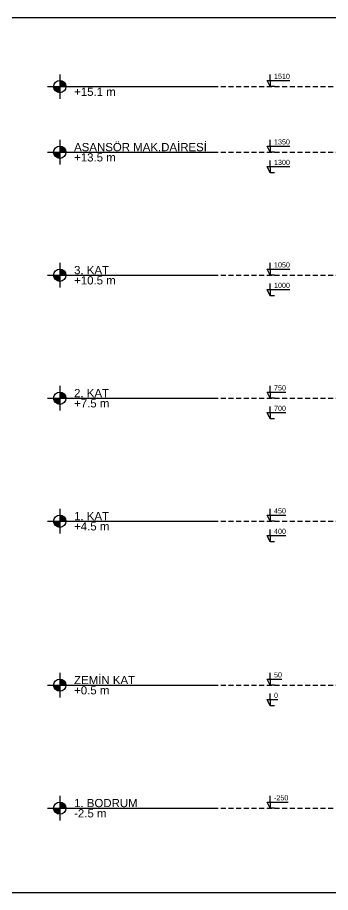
# Model space of a CAD drawing. Header units: millimetres. Extents: x 2232 to 85269, y -3593 to 5869.
# Drawn here: x 75123 to 75888, y 3734 to 5869 of the extents above; entities that cross this region are included whole.
import ezdxf

# ---------------------------------------------------------------- set-up
doc = ezdxf.new("R2010")
doc.units = ezdxf.units.MM
doc.linetypes.add('DASHED4', pattern=[18.75, 12.5, -6.25])
doc.layers.add('Standart', color=7, linetype='Continuous')
doc.styles.add('arial_1_18', font='arial.ttf', dxfattribs={"height": 0.2})

# ---------------------------------------------------------------- blocks, each defined once
blk = doc.blocks.new('IDE936Entity10956')
at = {"layer": 'Standart', "color": 123, "linetype": 'DASHED4', "lineweight": -3}
blk.add_lwpolyline([(-350, 1510), (-50, 1510)], dxfattribs=at)
blk = doc.blocks.new('IDE936Entity10957')
at = {"layer": 'Standart', "color": 123, "linetype": 'DASHED4', "lineweight": -3}
blk.add_lwpolyline([(-350, 1350), (-32, 1350)], dxfattribs=at)
blk = doc.blocks.new('IDE936Entity10958')
at = {"layer": 'Standart', "color": 123, "linetype": 'DASHED4', "lineweight": -3}
blk.add_lwpolyline([(-350, 1050), (-5, 1050)], dxfattribs=at)
blk = doc.blocks.new('IDE936Entity10959')
at = {"layer": 'Standart', "color": 123, "linetype": 'DASHED4', "lineweight": -3}
blk.add_lwpolyline([(-350, 750), (-5, 750)], dxfattribs=at)
blk = doc.blocks.new('IDE936Entity10960')
at = {"layer": 'Standart', "color": 123, "linetype": 'DASHED4', "lineweight": -3}
blk.add_lwpolyline([(-350, 450), (-5, 450)], dxfattribs=at)
blk = doc.blocks.new('IDE936Entity10961')
at = {"layer": 'Standart', "color": 123, "linetype": 'DASHED4', "lineweight": -3}
blk.add_lwpolyline([(-350, 50), (-2, 50)], dxfattribs=at)
blk = doc.blocks.new('IDE936Entity10962')
at = {"layer": 'Standart', "color": 123, "linetype": 'DASHED4', "lineweight": -3}
blk.add_lwpolyline([(-350, -250), (-50, -250)], dxfattribs=at)
blk = doc.blocks.new('IDE936Entity10970')
at = {"layer": 'Standart', "linetype": 'Continuous', "lineweight": -3}
for points in [[(-709.3, 1510), (-709.4, 1511.7), (-709.7, 1513.3), (-710.2, 1515), (-710.8, 1516.5), (-711.6, 1518), (-712.6, 1519.4), (-713.7, 1520.6), (-715, 1521.7), (-716.4, 1522.7), (-717.8, 1523.5), (-719.4, 1524.2), (-721, 1524.6), (-722.7, 1524.9), (-724.3, 1525), (-724.3, 1510)], [(-739.3, 1510), (-739.2, 1508.3), (-739, 1506.7), (-738.5, 1505), (-737.9, 1503.5), (-737, 1502), (-736.1, 1500.6), (-734.9, 1499.4), (-733.7, 1498.3), (-732.3, 1497.3), (-730.8, 1496.5), (-729.3, 1495.8), (-727.7, 1495.4), (-726, 1495.1), (-724.3, 1495), (-724.3, 1510)], [(-739.3, 1350), (-739.2, 1348.3), (-739, 1346.7), (-738.5, 1345), (-737.9, 1343.5), (-737, 1342), (-736.1, 1340.6), (-734.9, 1339.4), (-733.7, 1338.3), (-732.3, 1337.3), (-730.8, 1336.5), (-729.3, 1335.8), (-727.7, 1335.4), (-726, 1335.1), (-724.3, 1335), (-724.3, 1350)], [(-709.3, 1350), (-709.4, 1351.7), (-709.7, 1353.3), (-710.2, 1355), (-710.8, 1356.5), (-711.6, 1358), (-712.6, 1359.4), (-713.7, 1360.6), (-715, 1361.7), (-716.4, 1362.7), (-717.8, 1363.5), (-719.4, 1364.2), (-721, 1364.6), (-722.7, 1364.9), (-724.3, 1365), (-724.3, 1350)], [(-739.3, 1050), (-739.2, 1048.3), (-739, 1046.7), (-738.5, 1045), (-737.9, 1043.5), (-737, 1042), (-736.1, 1040.6), (-734.9, 1039.4), (-733.7, 1038.3), (-732.3, 1037.3), (-730.8, 1036.5), (-729.3, 1035.8), (-727.7, 1035.4), (-726, 1035.1), (-724.3, 1035), (-724.3, 1050)], [(-709.3, 1050), (-709.4, 1051.7), (-709.7, 1053.3), (-710.2, 1055), (-710.8, 1056.5), (-711.6, 1058), (-712.6, 1059.4), (-713.7, 1060.6), (-715, 1061.7), (-716.4, 1062.7), (-717.8, 1063.5), (-719.4, 1064.2), (-721, 1064.6), (-722.7, 1064.9), (-724.3, 1065), (-724.3, 1050)], [(-739.3, 750), (-739.2, 748.3), (-739, 746.7), (-738.5, 745), (-737.9, 743.5), (-737, 742), (-736.1, 740.6), (-734.9, 739.4), (-733.7, 738.3), (-732.3, 737.3), (-730.8, 736.5), (-729.3, 735.8), (-727.7, 735.4), (-726, 735.1), (-724.3, 735), (-724.3, 750)], [(-709.3, 750), (-709.4, 751.7), (-709.7, 753.3), (-710.2, 755), (-710.8, 756.5), (-711.6, 758), (-712.6, 759.4), (-713.7, 760.6), (-715, 761.7), (-716.4, 762.7), (-717.8, 763.5), (-719.4, 764.2), (-721, 764.6), (-722.7, 764.9), (-724.3, 765), (-724.3, 750)], [(-739.3, 450), (-739.2, 448.3), (-739, 446.7), (-738.5, 445), (-737.9, 443.5), (-737, 442), (-736.1, 440.6), (-734.9, 439.4), (-733.7, 438.3), (-732.3, 437.3), (-730.8, 436.5), (-729.3, 435.8), (-727.7, 435.4), (-726, 435.1), (-724.3, 435), (-724.3, 450)], [(-709.3, 450), (-709.4, 451.7), (-709.7, 453.3), (-710.2, 455), (-710.8, 456.5), (-711.6, 458), (-712.6, 459.4), (-713.7, 460.6), (-715, 461.7), (-716.4, 462.7), (-717.8, 463.5), (-719.4, 464.2), (-721, 464.6), (-722.7, 464.9), (-724.3, 465), (-724.3, 450)], [(-709.3, 50), (-709.4, 51.7), (-709.7, 53.3), (-710.2, 55), (-710.8, 56.5), (-711.6, 58), (-712.6, 59.4), (-713.7, 60.6), (-715, 61.7), (-716.4, 62.7), (-717.8, 63.5), (-719.4, 64.2), (-721, 64.6), (-722.7, 64.9), (-724.3, 65), (-724.3, 50)], [(-739.3, 50), (-739.2, 48.3), (-739, 46.7), (-738.5, 45), (-737.9, 43.5), (-737, 42), (-736.1, 40.6), (-734.9, 39.4), (-733.7, 38.3), (-732.3, 37.3), (-730.8, 36.5), (-729.3, 35.8), (-727.7, 35.4), (-726, 35.1), (-724.3, 35), (-724.3, 50)], [(-739.3, -250), (-739.2, -251.7), (-739, -253.3), (-738.5, -255), (-737.9, -256.5), (-737, -258), (-736.1, -259.4), (-734.9, -260.6), (-733.7, -261.7), (-732.3, -262.7), (-730.8, -263.5), (-729.3, -264.2), (-727.7, -264.6), (-726, -264.9), (-724.3, -265), (-724.3, -250)], [(-709.3, -250), (-709.4, -248.3), (-709.7, -246.7), (-710.2, -245), (-710.8, -243.5), (-711.6, -242), (-712.6, -240.6), (-713.7, -239.4), (-715, -238.3), (-716.4, -237.3), (-717.8, -236.5), (-719.4, -235.8), (-721, -235.4), (-722.7, -235.1), (-724.3, -235), (-724.3, -250)]]:
    blk.add_hatch(color=104, dxfattribs=at).paths.add_polyline_path(points)
at = {"layer": 'Standart', "color": 104, "linetype": 'Continuous', "lineweight": -3}
for points in [[(-724.3, 1540), (-724.3, 1480)], [(-754.3, 1510), (-694.3, 1510)], [(-694.3, 1510), (-350, 1510)], [(-724.3, 1380), (-724.3, 1320)], [(-754.3, 1350), (-694.3, 1350)], [(-694.3, 1350), (-350, 1350)], [(-724.3, 1080), (-724.3, 1020)], [(-754.3, 1050), (-694.3, 1050)], [(-694.3, 1050), (-350, 1050)], [(-724.3, 780), (-724.3, 720)], [(-754.3, 750), (-694.3, 750)], [(-694.3, 750), (-350, 750)], [(-724.3, 480), (-724.3, 420)], [(-754.3, 450), (-694.3, 450)], [(-694.3, 450), (-350, 450)], [(-724.3, 80), (-724.3, 20)], [(-754.3, 50), (-694.3, 50)], [(-694.3, 50), (-350, 50)], [(-724.3, -220), (-724.3, -280)], [(-754.3, -250), (-694.3, -250)], [(-694.3, -250), (-350, -250)]]:
    blk.add_lwpolyline(points, dxfattribs=at)
for centre in [(-724.3, 1510), (-724.3, 1350), (-724.3, 1050), (-724.3, 750), (-724.3, 450), (-724.3, 50), (-724.3, -250)]:
    blk.add_circle(centre, 15, dxfattribs=at)
at = {"layer": 'Standart', "color": 104, "linetype": 'Continuous', "lineweight": -3, "style": 'arial_1_18'}
for s, p in [('+15.1 m', (-689.3, 1487.5)), ('ASANSÖR MAK.DAİRESİ', (-689.3, 1352.5)), ('+13.5 m', (-689.3, 1327.5)), ('3. KAT', (-689.3, 1052.5)), ('+10.5 m', (-689.3, 1027.5)), ('2. KAT', (-689.3, 752.5)), ('+7.5 m', (-689.3, 727.5)), ('1. KAT', (-689.3, 452.5)), ('+4.5 m', (-689.3, 427.5)), ('ZEMİN KAT', (-689.3, 52.5)), ('+0.5 m', (-689.3, 27.5)), ('1. BODRUM', (-689.3, -247.5)), ('-2.5 m', (-689.3, -272.5))]:
    blk.add_text(s, height=20, dxfattribs=at).set_placement(p)
blk = doc.blocks.new('IDE936Entity10972')
at = {"layer": 'Standart', "color": 253, "linetype": 'Continuous', "lineweight": -3}
for points in [[(-210, 1315), (-210, 1330)], [(-210, 1300), (-217.5, 1315)], [(-217.5, 1315), (-210, 1315)], [(-210, 1315), (-210, 1300)], [(-210, 1315), (-162.2, 1315)], [(-200, 1300), (-210, 1300)]]:
    blk.add_lwpolyline(points, dxfattribs=at)
at = {"layer": 'Standart', "color": 253, "linetype": 'Continuous', "lineweight": -3, "style": 'arial_1_18'}
blk.add_text('1300', height=12.5, dxfattribs=at).set_placement((-201, 1319))
blk = doc.blocks.new('IDE936Entity10973')
at = {"layer": 'Standart', "color": 253, "linetype": 'Continuous', "lineweight": -3}
for points in [[(-210, 1365), (-210, 1380)], [(-210, 1350), (-217.5, 1365)], [(-217.5, 1365), (-210, 1365)], [(-210, 1365), (-210, 1350)], [(-210, 1365), (-162.2, 1365)], [(-200, 1350), (-210, 1350)]]:
    blk.add_lwpolyline(points, dxfattribs=at)
at = {"layer": 'Standart', "color": 253, "linetype": 'Continuous', "lineweight": -3, "style": 'arial_1_18'}
blk.add_text('1350', height=12.5, dxfattribs=at).set_placement((-201, 1369))
blk = doc.blocks.new('IDE936Entity10974')
at = {"layer": 'Standart', "color": 253, "linetype": 'Continuous', "lineweight": -3}
for points in [[(-210, 1015), (-210, 1030)], [(-210, 1000), (-217.5, 1015)], [(-217.5, 1015), (-210, 1015)], [(-210, 1015), (-210, 1000)], [(-210, 1015), (-162.2, 1015)], [(-200, 1000), (-210, 1000)]]:
    blk.add_lwpolyline(points, dxfattribs=at)
at = {"layer": 'Standart', "color": 253, "linetype": 'Continuous', "lineweight": -3, "style": 'arial_1_18'}
blk.add_text('1000', height=12.5, dxfattribs=at).set_placement((-201, 1019))
blk = doc.blocks.new('IDE936Entity10975')
at = {"layer": 'Standart', "color": 253, "linetype": 'Continuous', "lineweight": -3}
for points in [[(-210, 1065), (-210, 1080)], [(-210, 1050), (-217.5, 1065)], [(-217.5, 1065), (-210, 1065)], [(-210, 1065), (-210, 1050)], [(-210, 1065), (-162.2, 1065)], [(-200, 1050), (-210, 1050)]]:
    blk.add_lwpolyline(points, dxfattribs=at)
at = {"layer": 'Standart', "color": 253, "linetype": 'Continuous', "lineweight": -3, "style": 'arial_1_18'}
blk.add_text('1050', height=12.5, dxfattribs=at).set_placement((-201, 1069))
blk = doc.blocks.new('IDE936Entity10976')
at = {"layer": 'Standart', "color": 253, "linetype": 'Continuous', "lineweight": -3}
for points in [[(-210, 715), (-210, 730)], [(-210, 700), (-217.5, 715)], [(-217.5, 715), (-210, 715)], [(-210, 715), (-210, 700)], [(-210, 715), (-171.9, 715)], [(-200, 700), (-210, 700)]]:
    blk.add_lwpolyline(points, dxfattribs=at)
at = {"layer": 'Standart', "color": 253, "linetype": 'Continuous', "lineweight": -3, "style": 'arial_1_18'}
blk.add_text('700', height=12.5, dxfattribs=at).set_placement((-201, 719))
blk = doc.blocks.new('IDE936Entity10977')
at = {"layer": 'Standart', "color": 253, "linetype": 'Continuous', "lineweight": -3}
for points in [[(-210, 765), (-210, 780)], [(-210, 750), (-217.5, 765)], [(-217.5, 765), (-210, 765)], [(-210, 765), (-210, 750)], [(-210, 765), (-171.9, 765)], [(-200, 750), (-210, 750)]]:
    blk.add_lwpolyline(points, dxfattribs=at)
at = {"layer": 'Standart', "color": 253, "linetype": 'Continuous', "lineweight": -3, "style": 'arial_1_18'}
blk.add_text('750', height=12.5, dxfattribs=at).set_placement((-201, 769))
blk = doc.blocks.new('IDE936Entity10978')
at = {"layer": 'Standart', "color": 253, "linetype": 'Continuous', "lineweight": -3}
for points in [[(-210, 415), (-210, 430)], [(-210, 400), (-217.5, 415)], [(-217.5, 415), (-210, 415)], [(-210, 415), (-210, 400)], [(-210, 415), (-171.9, 415)], [(-200, 400), (-210, 400)]]:
    blk.add_lwpolyline(points, dxfattribs=at)
at = {"layer": 'Standart', "color": 253, "linetype": 'Continuous', "lineweight": -3, "style": 'arial_1_18'}
blk.add_text('400', height=12.5, dxfattribs=at).set_placement((-201, 419))
blk = doc.blocks.new('IDE936Entity10979')
at = {"layer": 'Standart', "color": 253, "linetype": 'Continuous', "lineweight": -3}
for points in [[(-210, 465), (-210, 480)], [(-210, 450), (-217.5, 465)], [(-217.5, 465), (-210, 465)], [(-210, 465), (-210, 450)], [(-210, 465), (-171.9, 465)], [(-200, 450), (-210, 450)]]:
    blk.add_lwpolyline(points, dxfattribs=at)
at = {"layer": 'Standart', "color": 253, "linetype": 'Continuous', "lineweight": -3, "style": 'arial_1_18'}
blk.add_text('450', height=12.5, dxfattribs=at).set_placement((-201, 469))
blk = doc.blocks.new('IDE936Entity10980')
at = {"layer": 'Standart', "color": 253, "linetype": 'Continuous', "lineweight": -3}
for points in [[(-210, 15), (-210, 30)], [(-210, 0), (-217.5, 15)], [(-217.5, 15), (-210, 15)], [(-210, 15), (-210, 0)], [(-210, 15), (-191.3, 15)], [(-200, 0), (-210, 0)]]:
    blk.add_lwpolyline(points, dxfattribs=at)
at = {"layer": 'Standart', "color": 253, "linetype": 'Continuous', "lineweight": -3, "style": 'arial_1_18'}
blk.add_text('0', height=12.5, dxfattribs=at).set_placement((-201, 19))
blk = doc.blocks.new('IDE936Entity10981')
at = {"layer": 'Standart', "color": 253, "linetype": 'Continuous', "lineweight": -3}
for points in [[(-210, 50), (-217.5, 65)], [(-217.5, 65), (-210, 65)], [(-210, 65), (-210, 80)], [(-210, 65), (-210, 50)], [(-210, 65), (-181.6, 65)], [(-200, 50), (-210, 50)]]:
    blk.add_lwpolyline(points, dxfattribs=at)
at = {"layer": 'Standart', "color": 253, "linetype": 'Continuous', "lineweight": -3, "style": 'arial_1_18'}
blk.add_text('50', height=12.5, dxfattribs=at).set_placement((-201, 69))
blk = doc.blocks.new('IDE936Entity10982')
at = {"layer": 'Standart', "color": 253, "linetype": 'Continuous', "lineweight": -3}
for points in [[(-210, 1525), (-210, 1540)], [(-210, 1510), (-217.5, 1525)], [(-217.5, 1525), (-210, 1525)], [(-210, 1525), (-210, 1510)], [(-210, 1525), (-162.2, 1525)], [(-200, 1510), (-210, 1510)]]:
    blk.add_lwpolyline(points, dxfattribs=at)
at = {"layer": 'Standart', "color": 253, "linetype": 'Continuous', "lineweight": -3, "style": 'arial_1_18'}
blk.add_text('1510', height=12.5, dxfattribs=at).set_placement((-201, 1529))
blk = doc.blocks.new('IDE936Entity10983')
at = {"layer": 'Standart', "color": 253, "linetype": 'Continuous', "lineweight": -3}
for points in [[(-210, -235), (-210, -220)], [(-210, -250), (-217.5, -235)], [(-217.5, -235), (-210, -235)], [(-210, -235), (-210, -250)], [(-210, -235), (-166.1, -235)], [(-200, -250), (-210, -250)]]:
    blk.add_lwpolyline(points, dxfattribs=at)
at = {"layer": 'Standart', "color": 253, "linetype": 'Continuous', "lineweight": -3, "style": 'arial_1_18'}
blk.add_text('-250', height=12.5, dxfattribs=at).set_placement((-201, -231))

msp = doc.modelspace()

# ---------------------------------------------------------------- linework, layer by layer
for p, q in [((3332.4, 5868.7), (79990.7, 5868.7)), ((75050, 3734.4), (79990.7, 3734.4))]:
    msp.add_line(p, q)

# ---------------------------------------------------------------- block references
at = {"layer": 'Standart'}
for name in ['IDE936Entity10970', 'IDE936Entity10982', 'IDE936Entity10956', 'IDE936Entity10973', 'IDE936Entity10957', 'IDE936Entity10972', 'IDE936Entity10975', 'IDE936Entity10958', 'IDE936Entity10974', 'IDE936Entity10977', 'IDE936Entity10959', 'IDE936Entity10976', 'IDE936Entity10979', 'IDE936Entity10960', 'IDE936Entity10978', 'IDE936Entity10981', 'IDE936Entity10961', 'IDE936Entity10980', 'IDE936Entity10983', 'IDE936Entity10962']:
    msp.add_blockref(name, (75950.8, 4190.1), dxfattribs=at)

doc.saveas('drawing.dxf')
